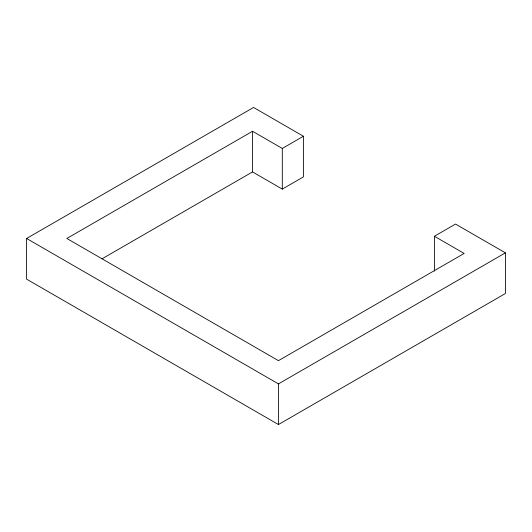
<?xml version="1.0" encoding="UTF-8"?>
<svg xmlns="http://www.w3.org/2000/svg" width="532" height="532" viewBox="0 0 532 532"><rect width="100%" height="100%" fill="white"/><g stroke="black" fill="none" stroke-linecap="round" stroke-linejoin="round"><path stroke-width="0.8" d="M434.398 271.107L434.398 236.261L455.525 224.065L505.4 252.86L505.4 293.518L278.449 424.543L26.6 279.14L26.6 238.482L253.551 107.457L303.426 136.252L303.426 176.91L282.299 189.106L252.54 171.922L102.104 258.778M303.426 136.252L282.299 148.448L252.54 131.271L66.839 238.482L278.449 360.656L464.157 253.445L434.398 236.261M26.6 238.482L278.449 383.891L505.4 252.86M282.299 148.448L282.299 189.106M278.449 383.891L278.449 424.543M252.54 131.271L252.54 171.922"/></g></svg>
